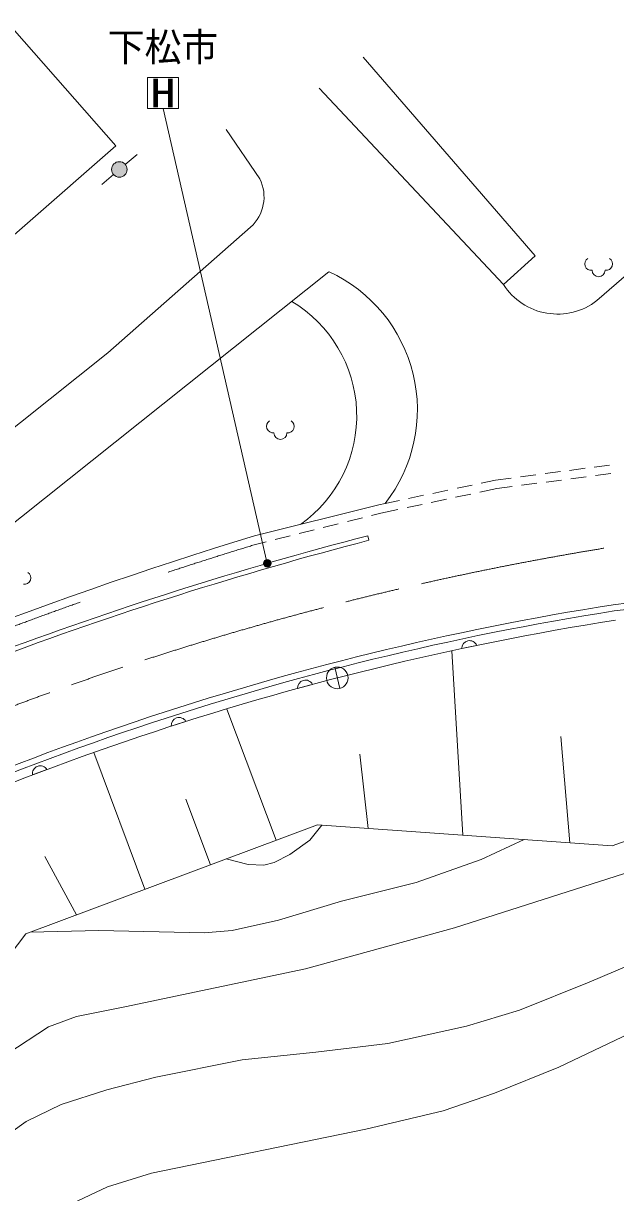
# Model space of a CAD drawing. Units: millimetres at full size, sheet at 1:1000; details may follow other scales. Extents: x 40000 to 680000, y 20000 to 380000.
# Drawn here: x 203480 to 241671, y 266341 to 341783 of the extents above; entities that cross this region are included whole.
import ezdxf
from ezdxf.enums import TextEntityAlignment as Align

# ---------------------------------------------------------------- set-up
doc = ezdxf.new("R2010")
doc.units = ezdxf.units.MM
doc.header["$LTSCALE"] = 1000
for name, pattern in [('CHAIN', [18.5, 12, -1.5, 3.5, -1.5]), ('DASHED', [7.5, 6, -1.5]), ('DASHED_SPACED', [12, 6, -6])]:
    doc.linetypes.add(name, pattern=pattern)
for name, color, linetype, lineweight in [('M-BGD', 7, 'Continuous', 13), ('M-BMK', 2, 'CHAIN', 13), ('M-STR-HTXT', 7, 'Continuous', 13), ('M-STR-STRC', 7, 'Continuous', 13)]:
    doc.layers.add(name, color=color, linetype=linetype, lineweight=lineweight)
doc.styles.add('ＭＳ ゴシック', font='')
doc.styles.get('ＭＳ ゴシック').set_extended_font_data('MS Gothic')

msp = doc.modelspace()

# ---------------------------------------------------------------- hatches: boundary and pattern name
at = {"layer": 'M-BGD'}
msp.add_hatch(color=256, dxfattribs=at).paths.add_polyline_path([(209289, 332032, -1), (210048, 332682, -1)])
msp.add_hatch(color=256, dxfattribs=at).paths.add_polyline_path([(209289, 332032, -1), (210048, 332682, -1)])
at = {"layer": 'M-STR-HTXT'}
msp.add_hatch(color=256, dxfattribs=at).paths.add_polyline_path([(219430, 307062, -1), (218991, 306822, -1)])
msp.add_hatch(color=256, dxfattribs=at).paths.add_polyline_path([(219430, 307062, -1), (218991, 306822, -1)])

# ---------------------------------------------------------------- linework, layer by layer
at = {"layer": 'M-BGD'}
for p, q in [((234444, 324931), (222547, 337601)), ((234444, 324931), (222547, 337601)), ((218724, 331749), (216556, 334941)), ((218724, 331749), (216556, 334941)), ((210048, 332682), (210808, 333333)), ((210048, 332682), (210808, 333333)), ((209289, 332032), (208529, 331381)), ((209289, 332032), (208529, 331381)), ((208920, 320529), (218135, 328628)), ((208920, 320529), (218135, 328628)), ((240470, 323895), (245510, 328318)), ((240470, 323895), (245510, 328318)), ((241285, 313284), (240294, 313153)), ((241285, 313284), (240294, 313153)), ((234940, 312446), (233928, 312312)), ((234940, 312446), (233928, 312312)), ((236527, 312655), (235535, 312525)), ((236527, 312655), (235535, 312525)), ((238113, 312865), (237121, 312734)), ((238113, 312865), (237121, 312734)), ((239699, 313074), (238708, 312943)), ((239699, 313074), (238708, 312943)), ((239769, 312529), (238778, 312398)), ((239769, 312529), (238778, 312398)), ((241356, 312738), (240364, 312607)), ((241356, 312738), (240364, 312607)), ((230857, 311663), (229879, 311456)), ((230857, 311663), (229879, 311456)), ((232423, 311994), (231444, 311787)), ((232423, 311994), (231444, 311787)), ((234021, 311770), (232915, 311536)), ((234021, 311770), (232915, 311536)), ((233928, 312312), (233010, 312118)), ((233928, 312312), (233010, 312118)), ((235011, 311900), (234021, 311770)), ((235011, 311900), (234021, 311770)), ((236597, 312110), (235605, 311979)), ((236597, 312110), (235605, 311979)), ((238183, 312319), (237192, 312188)), ((238183, 312319), (237192, 312188)), ((227727, 311001), (226808, 310806)), ((227727, 311001), (226808, 310806)), ((229292, 311332), (228314, 311125)), ((229292, 311332), (228314, 311125)), ((230763, 311081), (229784, 310874)), ((230763, 311081), (229784, 310874)), ((232328, 311412), (231350, 311205)), ((232328, 311412), (231350, 311205)), ((226526, 310185), (225925, 310034)), ((226526, 310185), (225925, 310034)), ((227632, 310418), (226526, 310185)), ((227632, 310418), (226526, 310185)), ((229197, 310750), (228219, 310543)), ((229197, 310750), (228219, 310543)), ((223790, 309500), (222820, 309258)), ((223790, 309500), (222820, 309258)), ((225342, 309889), (224372, 309646)), ((225342, 309889), (224372, 309646)), ((220686, 308724), (219716, 308482)), ((220686, 308724), (219716, 308482)), ((222238, 309112), (221268, 308870)), ((222238, 309112), (221268, 308870)), ((225767, 308431), (225691, 308722)), ((225767, 308431), (225691, 308722)), ((219134, 308336), (218532, 308186)), ((219134, 308336), (218532, 308186)), ((231820, 289402), (231108, 301299)), ((231745, 301444), (232713, 301653)), ((231745, 301444), (232713, 301653)), ((223884, 298872), (223564, 300235)), ((223884, 298872), (223564, 300235)), ((221165, 298869), (222119, 299134)), ((221165, 298869), (222119, 299134)), ((219773, 289074), (216609, 297538)), ((213014, 296433), (213956, 296741)), ((213014, 296433), (213956, 296741)), ((238710, 288912), (238148, 295769)), ((211310, 285910), (208012, 294729)), ((225710, 289837), (225185, 294640)), ((204074, 293288), (204999, 293642)), ((204074, 293288), (204999, 293642)), ((215541, 287492), (213959, 291724)), ((206900, 284261), (204863, 288018))]:
    msp.add_line(p, q, dxfattribs=at)
for points in [[(165300, 314945), (175062, 303791), (209433, 333873), (200873, 343654)], [(165300, 314945), (175062, 303791), (209433, 333873), (200873, 343654)], [(234444, 324931), (236482, 326785), (225387, 339606)], [(234444, 324931), (236482, 326785), (225387, 339606)], [(223188, 325757), (200268, 307500), (188648, 301477), (173002, 292788)], [(223188, 325757), (200268, 307500), (188648, 301477), (173002, 292788)], [(208920, 320529), (197643, 311546), (186378, 305706), (173560, 298588)], [(208920, 320529), (197643, 311546), (186378, 305706), (173560, 298588)], [(226808, 310806), (226403, 310721), (218385, 308716)], [(226808, 310806), (226403, 310721), (218385, 308716)], [(203638, 283041), (222436, 290070), (241452, 288716), (258269, 294720), (275434, 297256), (295215, 298721), (314620, 295785), (334642, 296036), (338005, 294545), (353864, 291519), (370593, 286495), (415433, 277351), (432109, 272535)], [(203638, 283041), (222436, 290070), (241452, 288716), (258269, 294720), (275434, 297256), (295215, 298721), (314620, 295785), (334642, 296036), (338005, 294545), (353864, 291519), (370593, 286495), (415433, 277351), (432109, 272535)], [(202419, 275276), (205090, 277040), (206907, 277700), (210017, 278319), (221680, 280784), (231289, 283424), (244262, 287584), (247909, 288823), (253222, 289960), (256947, 290326), (260396, 290273), (265339, 289851), (268761, 289103), (272056, 287852), (276913, 285537), (282717, 282190), (286710, 279369), (291051, 275411)], [(202419, 275276), (205090, 277040), (206907, 277700), (210017, 278319), (221680, 280784), (231289, 283424), (244262, 287584), (247909, 288823), (253222, 289960), (256947, 290326), (260396, 290273), (265339, 289851), (268761, 289103), (272056, 287852), (276913, 285537), (282717, 282190), (286710, 279369), (291051, 275411)], [(222726, 290049), (221945, 289074), (220663, 288157), (219645, 287645), (218985, 287474), (217975, 287513), (216551, 287870)], [(222726, 290049), (221945, 289074), (220663, 288157), (219645, 287645), (218985, 287474), (217975, 287513), (216551, 287870)], [(203917, 283145), (208345, 283263), (215139, 283100), (216946, 283263), (219924, 283912), (224001, 285141), (228817, 286347), (232991, 287844), (235783, 289120)], [(203917, 283145), (208345, 283263), (215139, 283100), (216946, 283263), (219924, 283912), (224001, 285141), (228817, 286347), (232991, 287844), (235783, 289120)], [(283886, 274057), (275245, 280871), (271428, 283248), (268406, 284564), (265361, 285433), (261882, 286194), (259475, 286194), (257615, 285844), (253863, 284772), (249674, 283759), (245845, 282413), (239969, 279918), (235483, 278119), (232062, 277071), (226990, 275957), (222333, 275393), (217593, 274912), (212027, 273791), (208860, 272962), (205911, 272036), (203664, 270940), (201670, 269518)], [(283886, 274057), (275245, 280871), (271428, 283248), (268406, 284564), (265361, 285433), (261882, 286194), (259475, 286194), (257615, 285844), (253863, 284772), (249674, 283759), (245845, 282413), (239969, 279918), (235483, 278119), (232062, 277071), (226990, 275957), (222333, 275393), (217593, 274912), (212027, 273791), (208860, 272962), (205911, 272036), (203664, 270940), (201670, 269518)], [(199199, 256097), (199650, 257540), (201147, 260453), (202763, 262532), (204600, 264289), (206615, 265636), (208899, 266713), (211732, 267606), (225557, 270438), (230553, 271609), (233870, 272762), (238007, 274433), (246173, 278325), (249600, 279443), (253543, 280306), (256940, 280523), (261717, 280351), (266077, 279496), (270409, 278246), (275007, 275884), (278760, 273320)], [(199199, 256097), (199650, 257540), (201147, 260453), (202763, 262532), (204600, 264289), (206615, 265636), (208899, 266713), (211732, 267606), (225557, 270438), (230553, 271609), (233870, 272762), (238007, 274433), (246173, 278325), (249600, 279443), (253543, 280306), (256940, 280523), (261717, 280351), (266077, 279496), (270409, 278246), (275007, 275884), (278760, 273320)]]:
    msp.add_lwpolyline(points, dxfattribs=at)
at = {"layer": 'M-BGD', "linetype": 'DASHED'}
msp.add_lwpolyline([(117037, 229916), (118125, 231855), (119738, 235421), (120418, 237376), (121357, 241397), (121618, 243264), (122182, 247069), (122664, 248953), (123096, 249730), (123821, 250797), (124384, 251529), (125374, 252349), (126353, 252920), (127573, 253300), (172897, 267340), (176533, 268458), (192774, 268948), (203638, 283041)], dxfattribs=at)
msp.add_lwpolyline([(117037, 229916), (118125, 231855), (119738, 235421), (120418, 237376), (121357, 241397), (121618, 243264), (122182, 247069), (122664, 248953), (123096, 249730), (123821, 250797), (124384, 251529), (125374, 252349), (126353, 252920), (127573, 253300), (172897, 267340), (176533, 268458), (192774, 268948), (203638, 283041)], dxfattribs=at)
at = {"layer": 'M-BGD'}
for centre, radius in [((209668, 332357), 500), ((209668, 332357), 500), ((223724, 299554), 700), ((223724, 299554), 700)]:
    msp.add_circle(centre, radius, dxfattribs=at)
for centre, radius, start, end in [((216366, 330578), 2632, 312.22261, 26.41673), ((216366, 330578), 2632, 312.22261, 26.41673), ((240103, 326267), 420, 122.72029, 277.24592), ((240103, 326267), 420, 122.72029, 277.24592), ((241049, 326267), 420, 262.75408, 57.27971), ((241049, 326267), 420, 262.75408, 57.27971), ((219083, 316850), 9808, 321.96673, 65.25495), ((219083, 316850), 9808, 321.96673, 65.25495), ((240576, 325851), 420, 180, 0), ((240576, 325851), 420, 180, 0), ((237930, 327166), 4141, 212.65999, 307.8251), ((237930, 327166), 4141, 212.65999, 307.8251), ((216388, 316463), 8588, 305.37254, 59.22038), ((216388, 316463), 8588, 305.37254, 59.22038), ((219584, 315779), 420, 122.72029, 277.24592), ((219584, 315779), 420, 122.72029, 277.24592), ((220530, 315779), 420, 262.75408, 57.27971), ((220530, 315779), 420, 262.75408, 57.27971), ((220057, 315363), 420, 180, 0), ((220057, 315363), 420, 180, 0), ((296255, 52764), 267535, 106.92172, 116.43383), ((296255, 52764), 267535, 106.92172, 116.43383), ((286912, 73117), 243429, 104.56593, 116.59411), ((286912, 73117), 243429, 104.56593, 116.59411), ((286912, 73117), 243129, 104.56593, 116.59298), ((286912, 73117), 243129, 104.56593, 116.59298), ((203533, 306007), 420, 262.75408, 57.27971), ((203533, 306007), 420, 262.75408, 57.27971), ((279623, 2523), 304143, 91.18637, 97.19609), ((279623, 2523), 304143, 91.18637, 97.19609), ((279623, 2523), 303743, 91.18899, 97.19494), ((279623, 2523), 303743, 91.18899, 97.19494), ((270808, 117908), 188649, 98.92997, 118.24249), ((270808, 117908), 188649, 98.92997, 118.24249), ((270808, 117908), 188249, 98.93182, 118.2421), ((270808, 117908), 188249, 98.93182, 118.2421), ((270808, 117908), 187649, 98.93269, 118.24151), ((270808, 117908), 187649, 98.93269, 118.24151), ((232250, 301453), 505, 23.31976, 180.97795), ((232250, 301453), 505, 23.31976, 180.97795), ((221668, 298907), 505, 26.69641, 184.3546), ((221668, 298907), 505, 26.69641, 184.3546), ((213516, 296494), 505, 29.25151, 186.9097), ((213516, 296494), 505, 29.25151, 186.9097), ((204572, 293374), 505, 32.09515, 189.75334), ((204572, 293374), 505, 32.09515, 189.75334)]:
    msp.add_arc(centre, radius, start, end, dxfattribs=at)
at = {"layer": 'M-BGD', "linetype": 'DASHED_SPACED'}
msp.add_arc((296255, 52764), 266985, 106.92469, 116.43315, dxfattribs=at)
msp.add_arc((296255, 52764), 266985, 106.92469, 116.43315, dxfattribs=at)
at = {"layer": 'M-BMK'}
msp.add_arc((273281, 110556), 200000, 78.11242, 117.87343, dxfattribs=at)
msp.add_arc((273281, 110556), 200000, 78.11242, 117.87343, dxfattribs=at)
at = {"layer": 'M-STR-HTXT'}
msp.add_line((219211, 306942), (212483, 336290), dxfattribs=at)
msp.add_line((219211, 306942), (212483, 336290), dxfattribs=at)
msp.add_circle((219211, 306942), 250, dxfattribs=at)
msp.add_circle((219211, 306942), 250, dxfattribs=at)
msp.add_arc((273281, 110572), 244984, 80.08941, 117.97654, dxfattribs=at)
msp.add_arc((273281, 110572), 244984, 80.08941, 117.97654, dxfattribs=at)
at = {"layer": 'M-STR-STRC'}
msp.add_lwpolyline([(211483, 336290), (213483, 336290), (213483, 338290), (211483, 338290)], close=True, dxfattribs=at)
msp.add_lwpolyline([(211483, 336290), (213483, 336290), (213483, 338290), (211483, 338290)], close=True, dxfattribs=at)

# ---------------------------------------------------------------- texts
at = {"layer": 'M-STR-STRC', "style": 'ＭＳ ゴシック', "width": 0.95}
msp.add_text('下松市', height=1833, dxfattribs=at).set_placement((212483, 338790), align=Align.BOTTOM_CENTER)
msp.add_text('下松市', height=1833, dxfattribs=at).set_placement((212483, 338790), align=Align.BOTTOM_CENTER)
at = {"layer": 'M-STR-STRC', "style": 'ＭＳ ゴシック', "width": 1.3}
msp.add_text('H', height=1833, dxfattribs=at).set_placement((212483, 337290), align=Align.MIDDLE_CENTER)
msp.add_text('H', height=1833, dxfattribs=at).set_placement((212483, 337290), align=Align.MIDDLE_CENTER)

doc.saveas('drawing.dxf')
